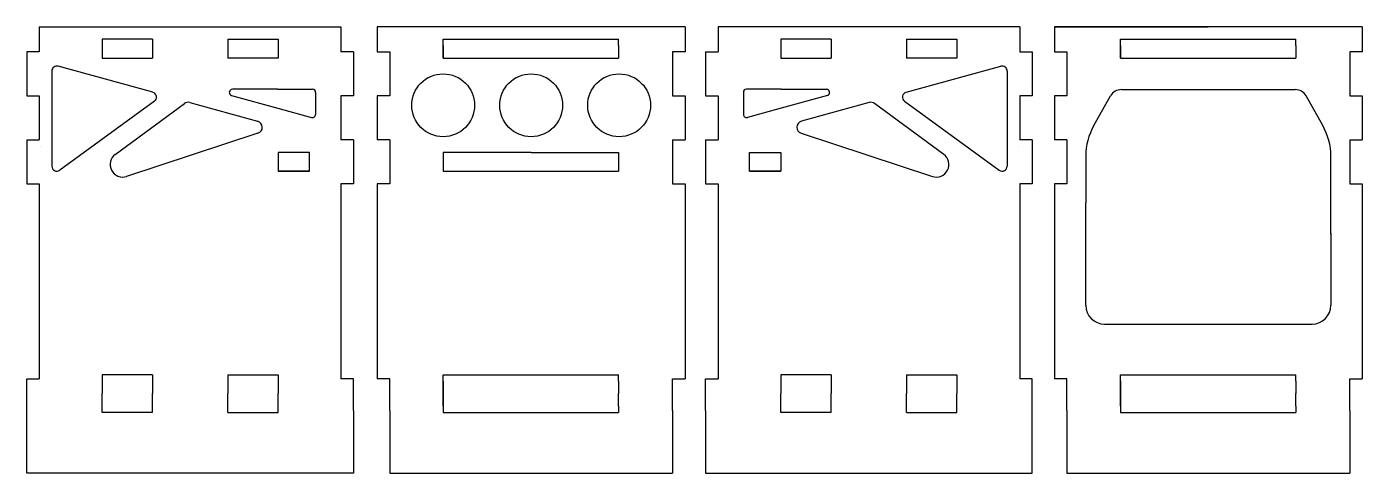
# Model space of a CAD drawing. Header units: millimetres. Extents: x 2407 to 2619, y 1532 to 1603.
import ezdxf

# ---------------------------------------------------------------- set-up
doc = ezdxf.new("R2010")
doc.units = ezdxf.units.MM
doc.layers.add('2mm碳板', color=1, linetype='Continuous')

msp = doc.modelspace()

# ---------------------------------------------------------------- linework, layer by layer
at = {"layer": '2mm碳板'}
for p, q in [((2408.77, 1603.29), (2456.77, 1603.29)), ((2408.77, 1603.29), (2408.77, 1599.29)), ((2456.77, 1603.29), (2456.77, 1599.29)), ((2462.54, 1603.29), (2462.54, 1599.29)), ((2462.54, 1603.29), (2462.54, 1599.29)), ((2511.54, 1603.29), (2462.54, 1603.29)), ((2511.54, 1603.29), (2511.54, 1599.29)), ((2564.79, 1603.29), (2516.79, 1603.29)), ((2516.79, 1603.29), (2516.79, 1599.29)), ((2564.79, 1603.29), (2564.79, 1599.29)), ((2570.3, 1603.29), (2570.3, 1599.29)), ((2570.3, 1603.29), (2570.3, 1599.29)), ((2619.3, 1603.29), (2570.3, 1603.29)), ((2570.3, 1603.29), (2594.8, 1603.29)), ((2619.3, 1603.29), (2619.3, 1599.29)), ((2426.77, 1601.29), (2418.77, 1601.29)), ((2418.77, 1601.29), (2418.77, 1598.29)), ((2426.77, 1601.29), (2426.77, 1598.29)), ((2438.77, 1601.29), (2438.77, 1598.29)), ((2438.77, 1601.29), (2446.77, 1601.29)), ((2446.77, 1601.29), (2446.77, 1598.29)), ((2473.07, 1600.29), (2473.07, 1601.29)), ((2473.07, 1601.29), (2500.95, 1601.29)), ((2500.95, 1600.29), (2500.95, 1601.29)), ((2534.79, 1601.29), (2526.79, 1601.29)), ((2526.79, 1601.29), (2526.79, 1598.29)), ((2534.79, 1601.29), (2534.79, 1598.29)), ((2546.79, 1601.29), (2546.79, 1598.29)), ((2546.79, 1601.29), (2554.79, 1601.29)), ((2554.79, 1601.29), (2554.79, 1598.29)), ((2580.84, 1600.29), (2580.84, 1601.29)), ((2580.84, 1601.29), (2608.72, 1601.29)), ((2608.72, 1600.29), (2608.72, 1601.29)), ((2406.77, 1599.29), (2406.77, 1592.29)), ((2408.77, 1599.29), (2406.77, 1599.29)), ((2406.77, 1599.29), (2406.77, 1592.29)), ((2418.77, 1598.29), (2426.77, 1598.29)), ((2446.77, 1598.29), (2438.77, 1598.29)), ((2458.77, 1599.29), (2456.77, 1599.29)), ((2458.77, 1599.29), (2458.77, 1592.29)), ((2462.54, 1599.29), (2464.04, 1599.29)), ((2462.54, 1599.29), (2464.54, 1599.29)), ((2464.54, 1599.29), (2464.54, 1592.29)), ((2464.54, 1599.29), (2464.54, 1592.29)), ((2473.07, 1600.29), (2473.07, 1598.29)), ((2473.07, 1598.29), (2473.07, 1600.29)), ((2473.07, 1598.29), (2500.95, 1598.29)), ((2500.95, 1600.29), (2500.95, 1598.29)), ((2511.54, 1599.29), (2509.54, 1599.29)), ((2509.54, 1599.29), (2509.54, 1592.29)), ((2514.79, 1599.29), (2514.79, 1592.29)), ((2514.79, 1599.29), (2516.79, 1599.29)), ((2526.79, 1598.29), (2534.79, 1598.29)), ((2554.79, 1598.29), (2546.79, 1598.29)), ((2564.79, 1599.29), (2566.79, 1599.29)), ((2566.79, 1599.29), (2566.79, 1592.29)), ((2566.79, 1599.29), (2566.79, 1592.29)), ((2570.3, 1599.29), (2571.8, 1599.29)), ((2570.3, 1599.29), (2572.3, 1599.29)), ((2572.3, 1599.29), (2572.3, 1592.29)), ((2572.3, 1599.29), (2572.3, 1592.29)), ((2580.84, 1600.29), (2580.84, 1598.29)), ((2580.84, 1598.29), (2580.84, 1600.29)), ((2580.84, 1598.29), (2608.72, 1598.29)), ((2608.72, 1600.29), (2608.72, 1598.29)), ((2619.3, 1599.29), (2617.3, 1599.29)), ((2617.3, 1599.29), (2617.3, 1592.29)), ((2410.77, 1596.23), (2410.77, 1581.12)), ((2426.84, 1592.86), (2411.79, 1597)), ((2546.72, 1592.86), (2561.77, 1597)), ((2562.79, 1596.23), (2562.79, 1581.12)), ((2406.77, 1592.29), (2408.77, 1592.29)), ((2408.77, 1592.29), (2408.77, 1585.29)), ((2439.38, 1592.36), (2446.75, 1590.34)), ((2446.75, 1593.34), (2439.51, 1593.34)), ((2446.75, 1593.34), (2452.25, 1593.34)), ((2452.75, 1592.84), (2452.75, 1589.35)), ((2456.77, 1592.29), (2456.77, 1585.29)), ((2458.77, 1592.29), (2456.77, 1592.29)), ((2464.54, 1592.29), (2462.54, 1592.29)), ((2462.54, 1592.29), (2462.54, 1590.79)), ((2509.54, 1592.29), (2511.54, 1592.29)), ((2511.54, 1592.29), (2511.54, 1585.29)), ((2514.79, 1592.29), (2516.79, 1592.29)), ((2516.79, 1592.29), (2516.79, 1585.29)), ((2520.82, 1592.84), (2520.82, 1589.35)), ((2526.82, 1593.34), (2521.32, 1593.34)), ((2526.82, 1593.34), (2534.05, 1593.34)), ((2534.18, 1592.36), (2526.82, 1590.34)), ((2564.79, 1592.29), (2564.79, 1585.29)), ((2566.79, 1592.29), (2564.79, 1592.29)), ((2572.3, 1592.29), (2570.3, 1592.29)), ((2570.3, 1592.29), (2570.3, 1590.79)), ((2576.59, 1587.58), (2579.23, 1592.27)), ((2580.97, 1593.29), (2594.8, 1593.29)), ((2594.8, 1593.29), (2608.63, 1593.29)), ((2613.02, 1587.58), (2610.38, 1592.27)), ((2617.3, 1592.29), (2619.3, 1592.29)), ((2619.3, 1592.29), (2619.3, 1585.29)), ((2427.1, 1591.44), (2412.05, 1580.48)), ((2420.86, 1582.98), (2431.86, 1591.08)), ((2432.72, 1591.24), (2443.52, 1588.26)), ((2432.72, 1591.24), (2443.52, 1588.26)), ((2446.75, 1590.34), (2452.11, 1588.87)), ((2462.54, 1590.79), (2462.54, 1585.29)), ((2526.82, 1590.34), (2521.45, 1588.87)), ((2540.84, 1591.24), (2530.04, 1588.26)), ((2540.84, 1591.24), (2530.04, 1588.26)), ((2552.7, 1582.98), (2541.7, 1591.08)), ((2546.46, 1591.44), (2561.52, 1580.48)), ((2570.3, 1590.79), (2570.3, 1585.29)), ((2443.57, 1586.35), (2422.67, 1579.47)), ((2529.99, 1586.35), (2550.89, 1579.47)), ((2406.77, 1585.29), (2406.77, 1578.29)), ((2406.77, 1585.29), (2408.77, 1585.29)), ((2408.92, 1584.3), (2408.92, 1584.3)), ((2458.77, 1585.29), (2456.77, 1585.29)), ((2458.77, 1585.29), (2458.77, 1578.29)), ((2464.54, 1585.29), (2462.54, 1585.29)), ((2464.54, 1585.29), (2464.54, 1578.29)), ((2509.54, 1585.29), (2511.54, 1585.29)), ((2509.54, 1585.29), (2509.54, 1578.29)), ((2514.79, 1585.29), (2514.79, 1578.29)), ((2514.79, 1585.29), (2516.79, 1585.29)), ((2564.64, 1584.3), (2564.64, 1584.3)), ((2566.79, 1585.29), (2564.79, 1585.29)), ((2566.79, 1585.29), (2566.79, 1578.29)), ((2572.3, 1585.29), (2570.3, 1585.29)), ((2572.3, 1585.29), (2572.3, 1578.29)), ((2617.3, 1585.29), (2619.3, 1585.29)), ((2617.3, 1585.29), (2617.3, 1578.29)), ((2451.77, 1583.29), (2446.77, 1583.29)), ((2446.77, 1583.29), (2446.77, 1580.29)), ((2451.77, 1580.29), (2451.77, 1583.29)), ((2487.04, 1583.29), (2473.07, 1583.29)), ((2473.07, 1583.29), (2473.07, 1580.29)), ((2487.04, 1583.29), (2500.95, 1583.29)), ((2500.95, 1583.29), (2500.95, 1580.29)), ((2521.79, 1583.29), (2526.79, 1583.29)), ((2521.79, 1580.29), (2521.79, 1583.29)), ((2526.79, 1583.29), (2526.79, 1580.29)), ((2575.3, 1582.67), (2575.3, 1575.29)), ((2614.3, 1570.29), (2614.3, 1582.67)), ((2451.77, 1580.29), (2446.77, 1580.29)), ((2446.77, 1580.29), (2451.77, 1580.29)), ((2446.77, 1580.29), (2451.77, 1580.29)), ((2473.07, 1580.29), (2500.95, 1580.29)), ((2521.79, 1580.29), (2526.79, 1580.29)), ((2526.79, 1580.29), (2521.79, 1580.29)), ((2526.79, 1580.29), (2521.79, 1580.29)), ((2406.77, 1578.29), (2408.77, 1578.29)), ((2408.77, 1578.29), (2408.77, 1547.24)), ((2458.77, 1578.29), (2456.77, 1578.29)), ((2456.77, 1578.29), (2456.77, 1547.24)), ((2462.54, 1578.29), (2462.54, 1547.24)), ((2464.54, 1578.29), (2462.54, 1578.29)), ((2509.54, 1578.29), (2511.54, 1578.29)), ((2511.54, 1578.29), (2511.54, 1547.24)), ((2514.79, 1578.29), (2516.79, 1578.29)), ((2516.79, 1578.29), (2516.79, 1547.24)), ((2566.79, 1578.29), (2564.79, 1578.29)), ((2564.79, 1578.29), (2564.79, 1547.24)), ((2570.3, 1578.29), (2570.3, 1547.24)), ((2572.3, 1578.29), (2570.3, 1578.29)), ((2617.3, 1578.29), (2619.3, 1578.29)), ((2619.3, 1578.29), (2619.3, 1547.24)), ((2575.3, 1570.41), (2575.3, 1575.29)), ((2614.3, 1570.41), (2614.3, 1575.29)), ((2575.3, 1558.98), (2575.3, 1570.41)), ((2614.3, 1570.41), (2614.3, 1558.98)), ((2578.3, 1555.98), (2611.3, 1555.98)), ((2406.77, 1542.24), (2406.77, 1547.24)), ((2406.77, 1547.24), (2408.77, 1547.24)), ((2426.77, 1547.91), (2418.77, 1547.91)), ((2418.77, 1547.91), (2418.77, 1544.91)), ((2426.77, 1547.91), (2426.77, 1544.91)), ((2438.77, 1547.91), (2438.77, 1544.91)), ((2438.77, 1547.91), (2446.77, 1547.91)), ((2446.77, 1547.91), (2446.77, 1544.91)), ((2458.77, 1547.24), (2456.77, 1547.24)), ((2458.77, 1542.24), (2458.77, 1547.24)), ((2464.54, 1547.24), (2462.54, 1547.24)), ((2464.54, 1542.24), (2464.54, 1547.24)), ((2473.07, 1546.91), (2473.07, 1547.91)), ((2473.07, 1547.91), (2500.95, 1547.91)), ((2500.95, 1546.91), (2500.95, 1547.91)), ((2509.54, 1542.24), (2509.54, 1547.24)), ((2509.54, 1547.24), (2511.54, 1547.24)), ((2514.79, 1542.24), (2514.79, 1547.24)), ((2514.79, 1547.24), (2516.79, 1547.24)), ((2534.79, 1547.91), (2526.79, 1547.91)), ((2526.79, 1547.91), (2526.79, 1544.91)), ((2534.79, 1547.91), (2534.79, 1544.91)), ((2546.79, 1547.91), (2546.79, 1544.91)), ((2546.79, 1547.91), (2554.79, 1547.91)), ((2554.79, 1547.91), (2554.79, 1544.91)), ((2566.79, 1547.24), (2564.79, 1547.24)), ((2566.79, 1542.24), (2566.79, 1547.24)), ((2572.3, 1547.24), (2570.3, 1547.24)), ((2572.3, 1542.24), (2572.3, 1547.24)), ((2580.84, 1546.91), (2580.84, 1547.91)), ((2580.84, 1547.91), (2608.72, 1547.91)), ((2608.72, 1546.91), (2608.72, 1547.91)), ((2617.3, 1542.24), (2617.3, 1547.24)), ((2617.3, 1547.24), (2619.3, 1547.24)), ((2473.07, 1546.91), (2473.07, 1544.91)), ((2473.07, 1544.91), (2473.07, 1546.91)), ((2500.95, 1546.91), (2500.95, 1544.91)), ((2580.84, 1546.91), (2580.84, 1544.91)), ((2580.84, 1544.91), (2580.84, 1546.91)), ((2608.72, 1546.91), (2608.72, 1544.91)), ((2418.77, 1541.91), (2418.77, 1544.91)), ((2426.77, 1541.91), (2426.77, 1544.91)), ((2438.77, 1541.91), (2438.77, 1544.91)), ((2446.77, 1541.91), (2446.77, 1544.91)), ((2473.07, 1542.91), (2473.07, 1544.91)), ((2473.07, 1544.91), (2473.07, 1542.91)), ((2500.95, 1542.91), (2500.95, 1544.91)), ((2526.79, 1541.91), (2526.79, 1544.91)), ((2534.79, 1541.91), (2534.79, 1544.91)), ((2546.79, 1541.91), (2546.79, 1544.91)), ((2554.79, 1541.91), (2554.79, 1544.91)), ((2580.84, 1542.91), (2580.84, 1544.91)), ((2580.84, 1544.91), (2580.84, 1542.91)), ((2608.72, 1542.91), (2608.72, 1544.91)), ((2406.77, 1532.24), (2406.77, 1542.24)), ((2426.77, 1541.91), (2418.77, 1541.91)), ((2438.77, 1541.91), (2446.77, 1541.91)), ((2458.77, 1542.24), (2458.77, 1532.24)), ((2464.54, 1542.24), (2464.54, 1532.24)), ((2473.07, 1542.91), (2473.07, 1541.91)), ((2473.07, 1541.91), (2500.95, 1541.91)), ((2500.95, 1542.91), (2500.95, 1541.91)), ((2509.54, 1542.24), (2509.54, 1532.24)), ((2514.79, 1542.24), (2514.79, 1532.24)), ((2534.79, 1541.91), (2526.79, 1541.91)), ((2546.79, 1541.91), (2554.79, 1541.91)), ((2566.79, 1532.24), (2566.79, 1542.24)), ((2572.3, 1542.24), (2572.3, 1532.24)), ((2580.84, 1542.91), (2580.84, 1541.91)), ((2580.84, 1541.91), (2608.72, 1541.91)), ((2608.72, 1542.91), (2608.72, 1541.91)), ((2617.3, 1542.24), (2617.3, 1532.24)), ((2458.77, 1532.24), (2406.77, 1532.24)), ((2464.54, 1532.24), (2509.54, 1532.24)), ((2514.79, 1532.24), (2566.79, 1532.24)), ((2572.3, 1532.24), (2617.3, 1532.24))]:
    msp.add_line(p, q, dxfattribs=at)
for centre in [(2473.04, 1590.79), (2487.04, 1590.79), (2501.04, 1590.79)]:
    msp.add_circle(centre, 5, dxfattribs=at)
for centre, radius, start, end in [((2411.57, 1596.23), 0.8, 74.6085, 180), ((2561.99, 1596.23), 0.8, 0, 105.3915), ((2426.63, 1592.08), 0.8, 306.0553, 74.6085), ((2439.51, 1592.84), 0.5, 90, 254.685), ((2452.25, 1592.84), 0.5, 0, 90), ((2521.32, 1592.84), 0.5, 90, 180), ((2534.05, 1592.84), 0.5, 285.315, 90), ((2546.93, 1592.08), 0.8, 105.3915, 233.9447), ((2580.97, 1591.29), 2, 90, 150.6422), ((2608.63, 1591.29), 2, 29.3578, 90), ((2432.45, 1590.27), 1, 74.6085, 126.3728), ((2541.11, 1590.27), 1, 53.6272, 105.3915), ((2443.26, 1587.3), 1, 288.2293, 74.6085), ((2452.25, 1589.35), 0.5, 254.685, 0), ((2521.32, 1589.35), 0.5, 180, 285.315), ((2530.31, 1587.3), 1, 105.3915, 251.7707), ((2585.3, 1582.67), 10, 150.6422, 180), ((2604.3, 1582.67), 10, 0, 29.3578), ((2422.05, 1581.37), 2, 126.3728, 288.2293), ((2551.52, 1581.37), 2, 251.7707, 53.6272), ((2411.57, 1581.12), 0.8, 180, 306.0553), ((2561.99, 1581.12), 0.8, 233.9447, 0), ((2578.3, 1558.98), 3, 180, 270), ((2611.3, 1558.98), 3, 270, 360)]:
    msp.add_arc(centre, radius, start, end, dxfattribs=at)

doc.saveas('drawing.dxf')
